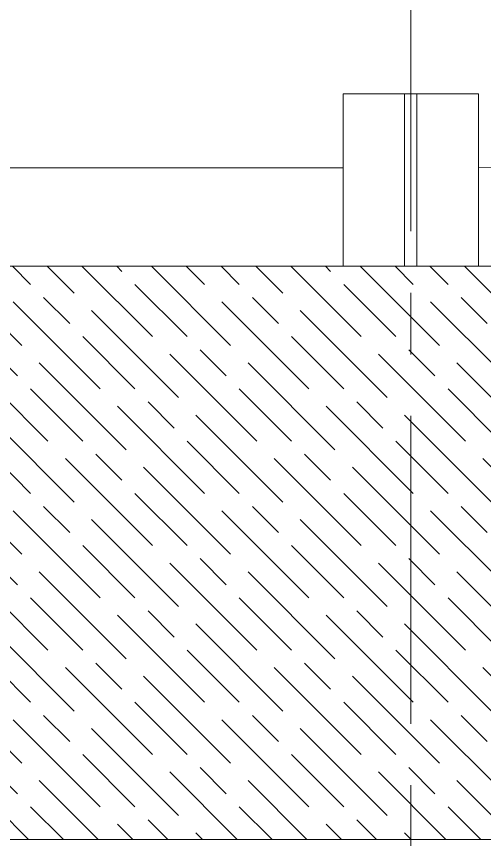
# Model space of a CAD drawing. Header units: millimetres. Extents: x 226317 to 226469, y 8188100 to 8188260.
# Drawn here: x 226386.889 to 226388.792, y 8188240.58 to 8188243.923 of the extents above; entities that cross this region are included whole.
import ezdxf

# ---------------------------------------------------------------- set-up
doc = ezdxf.new("R2010")
doc.units = ezdxf.units.MM
doc.linetypes.add('CENTER', pattern=[2, 1.25, -0.25, 0.25, -0.25])
for name, color, linetype, lineweight in [('A-ESTRUCTURA-PLACAS', 8, 'Continuous', 35), ('A-MURO ALTO', 8, 'Continuous', 30), ('A-MUROS', 8, 'Continuous', 30)]:
    doc.layers.add(name, color=color, linetype=linetype, lineweight=lineweight)
doc.layers.add('A-ETAPAS', color=8, linetype='Continuous', lineweight=35, plot=False)

# ---------------------------------------------------------------- blocks, each defined once
blk = doc.blocks.new('arq. estac.')
at = {"lineweight": 0, "transparency": 33554687}
h = blk.add_hatch(dxfattribs=at)
h.set_pattern_fill('GOST_WOOD', color=8, scale=0.05, angle=45)
h.set_pattern_definition([(135, (295.42204, 4.6443), (0.212132034356, 0.212132034356), [0.5, -0.1]), (135, (295.56346, 4.6443), (0.212132034356, 0.212132034356), [0.3, -0.075, 0.15, -0.075]), (135, (295.74024, 4.60893), (0.212132034356, 0.212132034356), [0.5, -0.1])])
h.paths.add_polyline_path([(226684.9391, 8188245.2254), (226684.9391, 8188247.5539), (226672.4591, 8188247.5539), (226672.4591, 8188245.2254)])
h.paths.add_polyline_path([(226684.9391, 8188244.8754), (226684.9391, 8188242.0339), (226672.4591, 8188242.0339), (226672.4591, 8188244.8754)])
at = {"color": 8, "lineweight": 0, "transparency": 33554559, "elevation": 0}
blk.add_lwpolyline([(226684.9391, 8188245.2254), (226684.9391, 8188247.5539), (226672.4591, 8188247.5539), (226672.4591, 8188245.2254)], close=True, dxfattribs=at)
at = {"layer": 'A-ESTRUCTURA-PLACAS', "color": 8, "lineweight": 0}
for points in [[(226683.6391, 8188248.2539), (226683.8891, 8188248.2539), (226683.8891, 8188247.5539), (226683.6391, 8188247.5539)], [(226683.9391, 8188248.2539), (226684.1891, 8188248.2539), (226684.1891, 8188247.5539), (226683.9391, 8188247.5539)]]:
    blk.add_lwpolyline(points, close=True, dxfattribs=at)
at = {"layer": 'A-ETAPAS', "color": 8, "linetype": 'CENTER', "lineweight": 0}
blk.add_line((226683.9141, 8188264.9456), (226683.9141, 8188104.9662), dxfattribs=at)
at = {"layer": 'A-MURO ALTO', "color": 8, "lineweight": 0}
blk.add_lwpolyline([(226672.4591, 8188245.2254), (226684.9391, 8188245.2254)], dxfattribs=at)
at = {"layer": 'A-MUROS', "color": 8, "lineweight": 0}
for points in [[(226691.4496, 8188252.9539), (226687.0736, 8188252.9539), (226687.0741, 8188247.9543), (226684.1891, 8188247.9539), (226684.1891, 8188248.2539), (226683.6391, 8188248.2539), (226683.6391, 8188247.954), (226676.6791, 8188247.9539), (226676.6791, 8188248.2539), (226676.4291, 8188248.2539), (226676.4291, 8188247.9539), (226672.0591, 8188247.9539), (226672.0591, 8188236.3039), (226699.8491, 8188236.3043), (226699.8491, 8188247.9543), (226698.6091, 8188247.9543), (226698.6091, 8188248.2543), (226698.3591, 8188248.2539), (226698.3591, 8188247.9543), (226691.4491, 8188247.9539)], [(226672.4591, 8188247.5539), (226672.4591, 8188242.0339), (226684.9391, 8188242.0339), (226684.9391, 8188247.5539)]]:
    blk.add_lwpolyline(points, close=True, dxfattribs=at)

msp = doc.modelspace()

# ---------------------------------------------------------------- block references
msp.add_blockref('arq. estac.', (-295.422, -4.6455))

doc.saveas('drawing.dxf')
